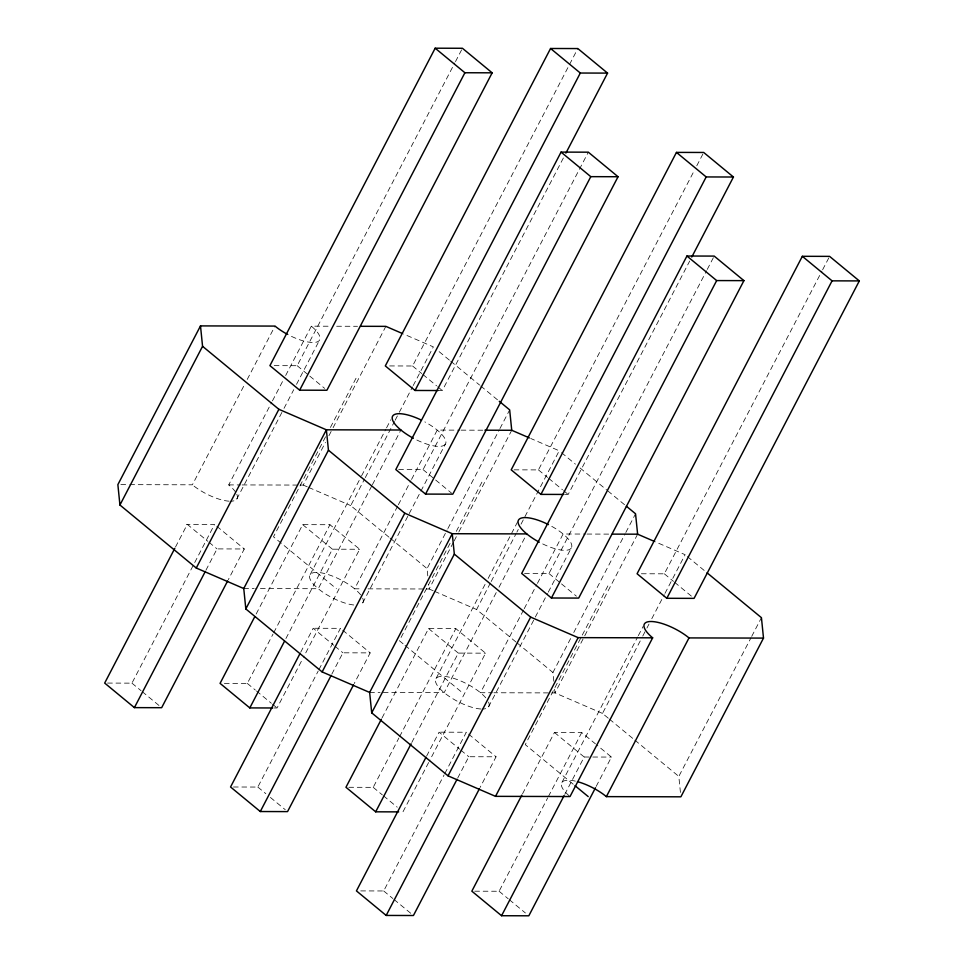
<?xml version="1.0" encoding="UTF-8"?>
<svg xmlns="http://www.w3.org/2000/svg" width="964" height="964" viewBox="0 0 964 964"><rect width="100%" height="100%" fill="white"/><g stroke="black" fill="none" stroke-linecap="round" stroke-linejoin="round"><path stroke-width="0.72" stroke-dasharray="4.82 3.62" d="M129.791 484.651L192.378 484.808L244.446 384.781M247.23 379.442L275.005 326.085M175.496 547.034L187.293 524.356L207.887 541.346M235.614 492.134A29.872 9.929 27.5 0 0 228.721 484.904L271.764 402.205M272.463 400.867L282.874 380.864M285.657 375.526L311.348 326.181L330.712 326.23M107.546 683.078L131.935 683.151L214.55 524.428L186.341 524.356M274.222 365.645L297.177 365.705L454.791 62.937M455.49 61.612L462.431 48.272M236.807 499.051L283.32 409.688M284.019 408.35L293.743 389.673M296.514 384.347L319.421 340.328M205.922 570.242L217.033 548.902L244.29 548.974L228.323 579.653M325.567 436.776L273.487 536.803L336.436 588.763M330.423 427.438L356.114 378.093M300.25 485.073L303.226 485.085L325.446 442.404M328.917 435.74L332.387 429.064M333.086 427.739L385.853 326.362M256.171 614.008L302.696 524.645L329.953 524.717L359.68 549.263L303.443 657.291M224.371 683.38L247.326 683.428L273.017 634.083M273.704 632.746L329.953 524.717M389.613 365.934L412.568 365.995L577.822 48.562M310.179 574.568L360.861 477.204M361.56 475.867L385.865 429.185M386.552 427.859L390.721 419.846M388.89 537.093L350.727 505.594L364.609 478.927M365.308 477.59L394.469 421.569M395.156 420.232L398.626 413.568M399.325 412.231L412.52 386.889M413.207 385.552L433.342 346.883L403.494 333.99M285.91 638.554L332.423 549.191L359.68 549.263M371.718 486.013L318.265 588.715L255.677 588.558M372.417 484.687L400.891 430.004M300.684 652.279L313.18 628.263L333.773 645.265M274.198 707.974L277.066 707.974L302.756 658.629M438.005 390.528L442.307 390.541L563.82 157.132M397.65 506.112L354.607 588.811L362.054 588.823M398.349 504.787L410.845 480.771M411.544 479.445L437.234 430.089L459.587 430.149M233.433 786.998L257.822 787.058L318.216 671.016M318.915 669.679L340.437 628.335L312.228 628.263M398.674 469.552L423.063 469.613L588.317 152.179M362.693 602.958L408.519 514.933M409.206 513.595L445.308 444.235A29.872 9.929 27.5 0 0 424.883 421.907M331.809 674.149L342.919 652.809L370.176 652.881L354.21 683.56M427.787 575.882L427.052 568.603L447.176 529.923M447.874 528.585L499.256 429.884M499.954 428.546L509.667 409.881M450.055 543.359L399.373 640.723L403.916 644.47M456.309 531.345L482 482M453.417 542.31L429.113 588.992L424.642 588.98M454.104 540.985L458.274 532.971M458.972 531.646L511.739 430.281M382.057 717.915L428.57 628.552L455.827 628.624L485.567 653.17L429.329 761.211M348.823 787.287L373.213 787.347L398.903 737.99M399.59 736.665L455.827 628.624M514.065 469.842L538.454 469.902L693.984 171.134M696.767 165.808L703.708 152.469M436.065 678.475L485.362 583.786M488.133 578.448L517.993 521.09M515.921 641.964L476.602 609.513L490.495 582.834M491.182 581.497L516.186 533.478M516.873 532.152L518.271 529.477M521.042 524.151L559.228 450.791L530.73 438.475M411.797 742.461L458.31 653.098L485.567 653.17M496.219 592.595L444.151 692.634L381.563 692.477M499.003 587.257L526.766 533.911M426.57 756.186L439.066 732.182L459.659 749.173M428.631 762.536L402.94 811.893L400.072 811.881M565.326 494.448L568.194 494.448L689.694 261.039M523.536 610.031L480.494 692.718L492.411 692.755M524.235 608.694L536.731 584.678M537.43 583.353L563.109 533.996L585.461 534.056M360.741 890.905L383.696 890.965L444.103 774.923M444.802 773.598L466.323 732.242L438.114 732.17M524.561 573.472L548.95 573.532L706.564 270.764M707.251 269.426L714.191 256.087M488.567 706.865L547.588 593.499M548.287 592.161L571.194 548.154A29.872 9.929 27.5 0 0 550.769 525.814M457.695 778.069L468.805 756.728L496.062 756.788L480.096 787.468M553.818 681.247L552.926 672.511L570.989 637.831M573.761 632.492L625.142 533.791M625.829 532.465L635.553 513.788M607.886 585.907L525.26 744.63L573.881 784.768M637.626 534.189L554.999 692.911L493.905 692.755M522.524 793.818L554.457 732.471L581.714 732.532L595.439 743.859M474.71 891.194L499.099 891.254L547.697 797.891M548.396 796.553L581.714 732.532M641.385 573.761L664.341 573.821L821.955 271.053M822.641 269.715L829.594 256.376M561.952 782.394L637.626 637.011M638.325 635.674L643.181 626.335M608.272 718.192L602.488 713.42L642.072 637.397M642.759 636.059L646.229 629.396M646.928 628.058L649.013 624.057M651.784 618.719L664.28 594.716M664.979 593.378L685.115 554.698L655.267 541.804M564.759 794.36L584.196 757.017L591.366 757.029M596.174 786.419L611.453 757.077L596.583 744.811M680.439 792.444L678.813 776.418L751.028 637.71M751.715 636.373L761.44 617.695M336.677 326.242L357.536 326.29M461.069 430.149L483.422 430.209M120.849 484.627L128.296 484.651M228.721 484.904L240.638 484.928M242.133 484.928L298.756 485.073M586.956 534.056L609.308 534.116M243.759 588.534L254.183 588.558M368.019 588.847L423.148 588.98M369.646 692.441L380.069 692.465M592.8 757.029L611.453 757.077M303.226 485.085L307.299 486.844M308.661 487.435L350.727 505.594M433.185 590.751L429.113 588.992L428.667 584.63M434.535 591.342L476.602 609.513M602.488 713.42L554.999 692.911L554.408 687.079M439.126 351.655L449.537 360.247M450.694 361.199L479.602 385.058M480.759 386.01L498.111 400.337M561.542 452.694L575.424 464.154M580.051 467.974L606.645 489.929M607.802 490.881L625.142 505.196M687.428 556.602L705.937 571.881M412.568 365.995L421.726 373.55M422.871 374.49L436.596 385.817M437.74 386.769L442.307 390.541M538.454 469.902L547.612 477.457M548.745 478.397L562.47 489.736M563.615 490.676L568.194 494.448M664.341 573.821L673.487 581.364M674.631 582.316L691.791 596.475M297.177 365.705L308.613 375.153M309.757 376.093L324.627 388.359M423.063 469.613L434.499 479.06M435.644 480L451.658 493.219M548.95 573.532L560.385 582.967M561.53 583.907L576.4 596.186M390.046 538.057L427.052 568.603M517.078 642.916L552.926 672.511M609.429 719.144L633.71 739.195M634.866 740.147L678.813 776.418M302.696 524.645L332.423 549.191M428.57 628.552L458.31 653.098M554.457 732.471L584.196 757.017M405.049 645.398L462.322 692.67M216.84 526.32L244.29 548.974M342.726 630.227L370.176 652.881M468.612 734.134L496.062 756.788M209.031 542.298L217.033 548.902M334.918 646.205L342.919 652.809M460.792 750.113L468.805 756.728M247.326 683.428L255.327 690.043M256.472 690.983L271.342 703.262M272.487 704.202L277.066 707.974M373.213 787.347L382.359 794.902M383.503 795.842L397.228 807.169M499.099 891.254L508.245 898.81M509.39 899.749L525.404 912.968M131.935 683.151L141.081 690.694M142.226 691.646L159.385 705.805M257.822 787.058L265.823 793.661M270.402 797.445L285.26 809.712M383.696 890.965L392.854 898.52M393.999 899.46L411.146 913.619M488.579 702.093A29.872 9.929 27.5 0 1 482.145 709.034M480.916 708.998A29.872 9.929 27.5 0 1 440.632 689.441A29.872 9.929 27.5 0 1 449.393 677.198A29.872 9.929 27.5 0 1 487.386 699.96M571.194 548.154A29.872 9.929 27.5 0 1 539.117 542.093M569.025 795.686A29.872 9.929 27.5 0 1 576.207 781.322M362.693 598.186A29.872 9.929 27.5 0 1 360.283 604.585M353.716 604.982A29.872 9.929 27.5 0 1 314.071 584.835A29.872 9.929 27.5 0 1 324.024 573.399A29.872 9.929 27.5 0 1 361.5 596.041M445.308 444.235A29.872 9.929 27.5 0 1 413.231 438.186M236.807 494.279A29.872 9.929 27.5 0 1 230.372 501.22M229.143 501.184A29.872 9.929 27.5 0 1 192.378 484.808M311.348 326.181A29.872 9.929 27.5 0 1 317.023 341.955A29.872 9.929 27.5 0 1 287.344 334.279"/><path stroke-width="1.45" d="M287.344 334.279A29.872 9.929 27.5 0 1 275.005 326.085L200.5 325.904L117.873 484.627L119.934 505.016L196.258 568.025L243.759 588.534L245.82 608.935L322.145 671.932L369.646 692.441L371.706 712.842L448.031 775.839L495.52 796.348L570.025 796.541L652.652 637.819A29.872 9.929 27.5 0 1 651.001 621.503A29.872 9.929 27.5 0 1 688.995 637.915L763.5 638.096L761.44 617.695L707.082 572.833M119.934 505.016L202.561 346.305L200.5 325.904M174.797 548.371L104.678 683.078L134.406 707.624L161.663 707.697L227.625 580.979M435.174 48.2L269.92 365.633L299.659 390.179L326.917 390.251L492.158 72.818L462.431 48.272L435.174 48.2L464.901 72.746L492.158 72.818M196.258 568.025L278.885 409.302L202.561 346.305M134.406 707.624L205.236 571.58M299.659 390.179L464.901 72.746M243.759 588.534L326.374 429.811L400.891 430.004M245.82 608.935L328.447 450.212L326.374 429.811L278.885 409.302M254.785 616.671L220.069 683.368L249.809 707.913L272.752 707.974M565.892 153.131L607.561 73.107L577.822 48.562L550.564 48.489L385.311 365.922L415.05 390.468L438.005 390.528M249.809 707.913L284.525 641.217M415.05 390.468L580.304 73.035L607.561 73.107M299.985 653.604L230.553 786.986L260.292 811.531L287.549 811.604L353.511 684.898M561.06 152.107L395.806 469.552L425.546 494.098L452.803 494.158L618.044 176.725L588.317 152.179L561.06 152.107L590.787 176.653L618.044 176.725M322.145 671.932L404.772 513.21L328.447 450.212M260.292 811.531L331.11 675.487M425.546 494.098L590.787 176.653M369.646 692.441L452.261 533.719L526.766 533.911M371.706 712.842L454.333 554.119L452.261 533.719L404.772 513.21M381.358 719.252L345.956 787.275L375.683 811.821L398.638 811.881M691.778 257.039L733.447 177.015L703.708 152.469L676.451 152.396L511.197 469.842L540.937 494.387L563.892 494.436M375.683 811.821L411.098 743.798M540.937 494.387L706.178 176.942L733.447 177.015M425.871 757.523L356.439 890.893L386.178 915.439L413.436 915.511L479.397 788.805M686.934 256.026L521.693 573.46L551.432 598.005L578.689 598.078L743.931 280.632L714.191 256.087L686.934 256.026L716.674 280.572L743.931 280.632M448.031 775.839L530.658 617.117L454.333 554.119M386.178 915.439L456.996 779.394M551.432 598.005L716.674 280.572M495.52 796.348L578.147 637.638L652.652 637.819M521.825 795.155L471.842 891.182L501.569 915.728L528.826 915.8L595.487 787.757M802.337 256.303L637.084 573.749L666.823 598.295L694.08 598.367L859.322 280.922L829.594 256.376L802.337 256.303L832.065 280.849L859.322 280.922M501.569 915.728L564.061 795.698M666.823 598.295L832.065 280.849M577.484 781.659A29.872 9.929 27.5 0 1 606.38 796.626L688.995 637.915M763.5 638.096L680.885 796.818L606.38 796.626M360.524 326.302L385.853 326.362L402.133 333.399M484.916 430.209L511.739 430.281L529.381 437.897M612.285 534.128L637.626 534.189L653.905 541.214M530.658 617.117L578.147 637.638M550.564 48.489L580.304 73.035M676.451 152.396L706.178 176.942M499.268 401.289L509.667 409.881L511.739 430.281M626.299 506.148L635.553 513.788L637.626 534.189M574.99 785.672L588.209 796.589M539.117 542.093A29.872 9.929 27.5 0 1 518.463 520.126A29.872 9.929 27.5 0 1 548.468 524.609M413.231 438.186A29.872 9.929 27.5 0 1 392.481 416.412A29.872 9.929 27.5 0 1 421.401 420.123"/></g></svg>
